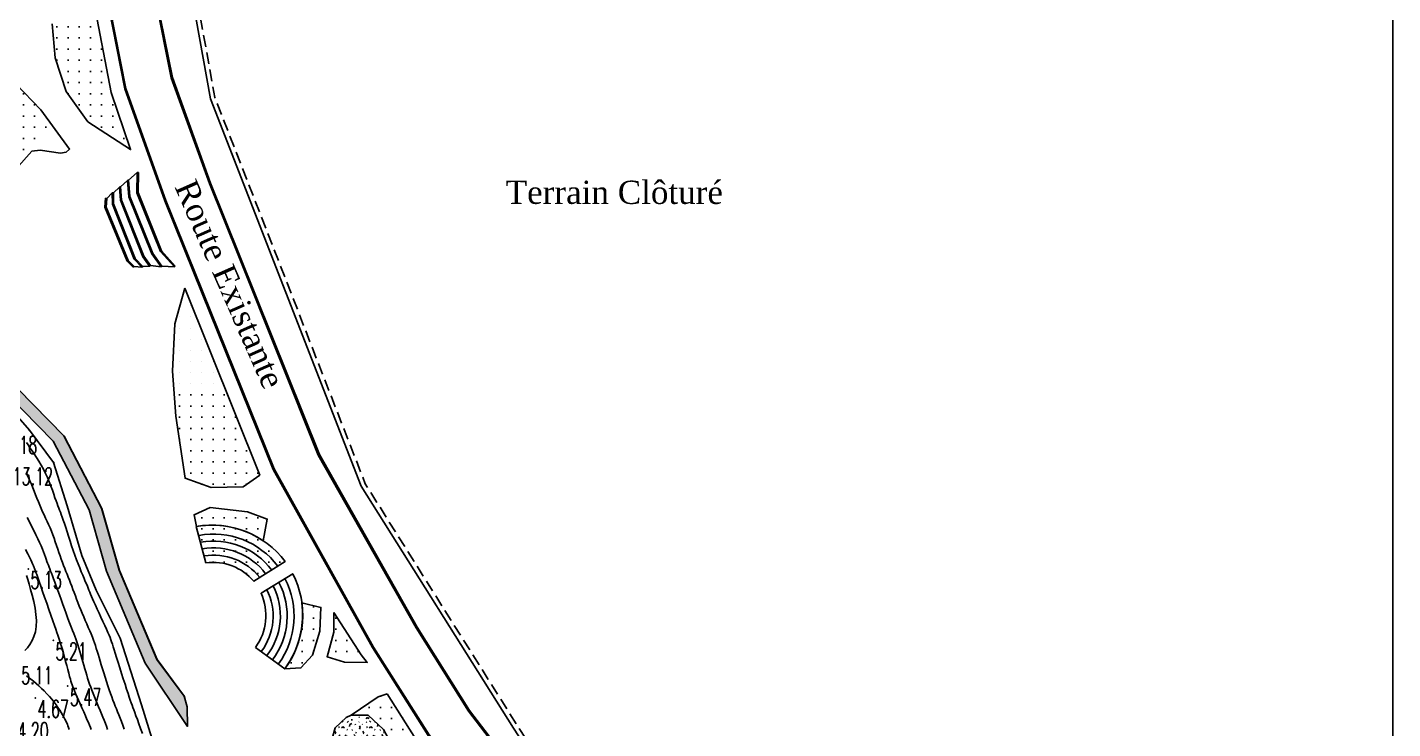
# Model space of a CAD drawing. Header units: millimetres. Extents: x 88261 to 90953, y 390274 to 392322.
# Drawn here: x 90658.1 to 90951.9, y 391020.1 to 391171 of the extents above; entities that cross this region are included whole.
import ezdxf
from ezdxf.enums import TextEntityAlignment as Align

# ---------------------------------------------------------------- set-up
doc = ezdxf.new("R2010")
doc.units = ezdxf.units.MM
doc.header["$LTSCALE"] = 25
doc.linetypes.add('INTERROMPU', pattern=[0.75, 0.5, -0.25])
for name, color, linetype in [('Carroyage(1)', 7, 'Continuous'), ('CN_01_00', 42, 'Continuous'), ('CN_02_00', 16, 'Continuous'), ('escalier', 254, 'Continuous'), ('parck de jeux', 50, 'Continuous'), ('route', 253, 'Continuous'), ('Talus', 35, 'Continuous'), ('TopoAlt', 7, 'Continuous'), ('TOPOJIS', 7, 'Continuous')]:
    doc.layers.add(name, color=color, linetype=linetype)
doc.styles.add('Romans 1.0', font='Romans.shx', dxfattribs={"width": 0.99, "height": 1})
doc.styles.get("Standard").update_dxf_attribs({"font": 'times.ttf'})
pattern_1 = [(0, (-0.35, -2.46), (0, 2.4), [0, -2.4])]

# ---------------------------------------------------------------- blocks, each defined once
blk = doc.blocks.new('TCPOINT')
at = {"color": 0}
blk.add_point((0, 0), dxfattribs=at)
at = {"layer": 'TopoAlt', "style": 'Romans 1.0', "width": 0.99}
blk.add_attdef('ALT', text='', height=200, dxfattribs=at).set_placement((0.5, -0.5), align=Align.TOP_LEFT)

msp = doc.modelspace()

# ---------------------------------------------------------------- hatches: boundary and pattern name
h = msp.add_hatch()
h.set_pattern_fill('AR-HBONE', color=23, scale=0.032)
h.set_pattern_definition([(45, (-511.459, 107.3326), (0, 4.597891134), [9.7536, -3.2512]), (135, (-509.16, 109.6315), (5e-16, 4.597891134), [9.7536, -3.2512])])
h.paths.add_polyline_path([(90580.26, 391369.32), (90578.89, 391372.09), (90577.4, 391380.39), (90572.48, 391388.75), (90564.47, 391395.12), (90551.36, 391397.72), (90544.74, 391400.86), (90542.89, 391403.78), (90543.57, 391412.08), (90551.36, 391419.93), (90552.96, 391421.4), (90554.74, 391426.97), (90553.75, 391430.79), (90551.44, 391434.41), (90550.68, 391440.96), (90548.62, 391445.3), (90546.3, 391449.14), (90545.47, 391455.29), (90546.53, 391461.25), (90545.45, 391467.3), (90543.48, 391470.81), (90539.02, 391477.12), (90538.55, 391481.35), (90538.7, 391487.41), (90537.69, 391490.03), (90535.2, 391494.15), (90533.84, 391500.27), (90529.55, 391507.77), (90528.58, 391512.46), (90528.63, 391519.31), (90526.73, 391525.76), (90527.82, 391536.03), (90524.22, 391546.44), (90524.87, 391555.47), (90523.43, 391563.26), (90518.38, 391569.39), (90516.85, 391576.82), (90516.11, 391580.73), (90502.83, 391602.66), (90494.52, 391616.21), (90485.75, 391638.7), (90442.61, 391685.95), (90436.5, 391694.5), (90435.06, 391708.65), (90451.72, 391741.84), (90452.72, 391752.46), (90451.18, 391766.06), (90442.5, 391784.21), (90439.49, 391790.62), (90435.65, 391805.42), (90431.47, 391812.61), (90431.34, 391819.04), (90432.83, 391823.3), (90433.29, 391826.82), (90429.77, 391827.33), (90429.35, 391824.17), (90427.78, 391819.66), (90427.94, 391811.69), (90432.33, 391804.14), (90436.13, 391789.48), (90447.77, 391765.09), (90449.15, 391752.49), (90448.24, 391742.88), (90431.42, 391709.36), (90433.06, 391693.27), (90439.89, 391683.74), (90482.73, 391636.82), (90491.37, 391614.65), (90512.73, 391579.52), (90515.07, 391567.88), (90520.15, 391561.74), (90521.29, 391555.34), (90520.63, 391546.02), (90524.2, 391535.69), (90523.12, 391525.49), (90525.07, 391518.87), (90525.03, 391512.17), (90526.18, 391506.57), (90530.49, 391499.05), (90531.86, 391492.89), (90534.48, 391488.54), (90535.13, 391486.85), (90535, 391481.23), (90535.65, 391475.82), (90540.51, 391468.95), (90542.06, 391466.17), (90542.92, 391461.3), (90541.88, 391455.42), (90542.87, 391448), (90545.53, 391443.65), (90547.21, 391440.04), (90548, 391433.27), (90550.45, 391429.43), (90551.04, 391427.13), (90549.9, 391423.53), (90540.13, 391413.69), (90539.26, 391402.95), (90542.26, 391398.19), (90550.2, 391394.42), (90562.9, 391391.91), (90569.74, 391386.47), (90574.02, 391379.2), (90575.48, 391371.04), (90577.07, 391367.83), (90585.29, 391363.31), (90587.24, 391361.57), (90590.67, 391353.75), (90594.38, 391351.29), (90604.65, 391343.84), (90612.85, 391334.36), (90618.44, 391325.08), (90621.78, 391317.49), (90624, 391309.07), (90627.74, 391287.71), (90628.02, 391279.65), (90627.25, 391266.59), (90621.18, 391254.03), (90617.04, 391235.49), (90618.32, 391215.58), (90622.57, 391202.32), (90631.26, 391184.22), (90636.05, 391168.09), (90637.79, 391151.81), (90636.66, 391134.55), (90636.75, 391124.14), (90640.33, 391110.89), (90653.89, 391091.98), (90663.63, 391082.03), (90671.36, 391067.26), (90675.09, 391054.05), (90683.47, 391034.28), (90692.53, 391020.63), (90692.51, 391024.79), (90691.92, 391027.1), (90686.03, 391035), (90677.9, 391054.18), (90674.14, 391067.52), (90666, 391083.07), (90656.09, 391093.2), (90643.05, 391111.38), (90639.76, 391123.59), (90639.66, 391133.42), (90640.81, 391150.85), (90639, 391167.75), (90634.04, 391184.45), (90625.34, 391202.59), (90621.29, 391215.2), (90620.07, 391234.18), (90624.02, 391251.84), (90630.21, 391264.66), (90631.03, 391278.57), (90630.74, 391286.89), (90629.71, 391298.65), (90627.04, 391310.67), (90621.61, 391322.87), (90613.16, 391336.59), (90606.04, 391344.52), (90602.66, 391348.27), (90597.91, 391351.64), (90592.98, 391355.03), (90589.64, 391362.63), (90586.92, 391365.07)])
h = msp.add_hatch()
h.set_pattern_fill('JARDIN', color=104, scale=0.8)
h.set_pattern_definition(pattern_1)
h.paths.add_polyline_path([(90672.74, 391174.61), (90668.51, 391199.2), (90665.65, 391216.13), (90664.29, 391214.64), (90661.3, 391208.64), (90659.62, 391200.79), (90660.12, 391193.68), (90660.46, 391191.44), (90664.01, 391191.98), (90665.87, 391179.45), (90662.4, 391178.66), (90663.44, 391171.8), (90663.43, 391171.8), (90664.08, 391164.46), (90666.44, 391157.21), (90671.12, 391150.71), (90680.31, 391144.72), (90676.13, 391157.01)])
h = msp.add_hatch()
h.set_pattern_fill('JARDIN', color=104, scale=0.8)
h.set_pattern_definition(pattern_1)
h.paths.add_polyline_path([(90661.02, 391153.25), (90653.82, 391160.7), (90652.6, 391149.83), (90652.75, 391139.81), (90654.53, 391139.8), (90655.68, 391140.62), (90663.76, 391149.51)])
h = msp.add_hatch()
h.set_pattern_fill('JARDIN', color=104, scale=0.8)
h.set_pattern_definition(pattern_1)
h.paths.add_polyline_path([(90691.97, 391114.89), (90689.8, 391107.23), (90689.35, 391097.09), (90690.03, 391087.38), (90692.02, 391074.01), (90697.63, 391072.01), (90704.56, 391072.17), (90708.1, 391074.69)])
h = msp.add_hatch()
h.set_pattern_fill('JARDIN', color=104, scale=0.8)
h.set_pattern_definition(pattern_1)
h.paths.add_polyline_path([(90713.56, 391056.12), (90706.84, 391051.86, 0.256086), (90696.52, 391055.83), (90693.77, 391066.09), (90697.44, 391067.71), (90709.92, 391066.31), (90708.81, 391060.59), (90707.54, 391061.38, -0.10213)])
h = msp.add_hatch()
h.set_pattern_fill('JARDIN', color=104, scale=0.8)
h.set_pattern_definition(pattern_1)
h.paths.add_polyline_path([(90721.27, 391046.24), (90717.17, 391047.23, -0.195868), (90713.51, 391033.04), (90716.96, 391033.24), (90719.47, 391035.98), (90721, 391041.13)])
h = msp.add_hatch()
h.set_pattern_fill('JARDIN', color=104, scale=0.8)
h.set_pattern_definition(pattern_1)
h.paths.add_polyline_path([(90724.07, 391045.17), (90724.02, 391040.91), (90722.58, 391035.62), (90726.3, 391034.49), (90731.24, 391034.4), (90729.89, 391036.05)])
h = msp.add_hatch()
h.set_pattern_fill('JARDIN', color=104, scale=0.8)
h.set_pattern_definition(pattern_1)
h.paths.add_polyline_path([(90735.51, 391027.67), (90733.6, 391027), (90727.8, 391023.09), (90731.43, 391023.03), (90734.76, 391020), (90736.68, 391016.36), (90741.45, 391009.02), (90745.6, 391011.68)])
h = msp.add_hatch()
h.set_pattern_fill('HAIE', color=256, scale=6)
h.set_pattern_definition([(109.29004622, (3.85636, -2.4377), (-36.00000000225, 102.0000000018), [0.362034, -126.7756866]), (161.5650512, (2.2492, 3.015), (-6, 8e-12), [0.37878, -18.59488596]), (106.927513064, (1.8898, 3.135), (-23.99999999979, 78.00000000003), [0.41076, -143.83902336]), (111.25050551, (2.26612, -2.46), (-11.99999999994, 30.00000000005), [0.51897, -115.360277495]), (28.442928624, (1.4626, 1.0326), (65.99999999972, 35.9999999999), [0.46656, -163.30156877]), (83.65980825, (1.411, 0.5712), (-2e-12, 6), [0.46428, -53.86803083]), (28.07248694, (4.6603, 3.2715), (78.0000000002, 42.0000000002), [0.290502, -101.709498]), (69.44395478, (4.9168, -2.18136), (6, 18), [0.2922, -50.97182247]), (122.90524292, (5.002, -1.90776), (-12, 18), [0.3459, -121.14484039]), (135, (5.2927, -1.378), (-6, 7e-16), [0.217662, -8.26761937]), (156.25050551, (5.6176, 2.3316), (-95.99999999976, 42.00000000016), [0.46722, -163.410783405]), (45, (4.951, 2.28), (0, 6), [0.338532, -8.14674937]), (48.36646066, (5.002, 1.4256), (42.0000000001, 48.0000000001), [0.20568, -72.04388747]), (34.69515353, (5.0362, 0.366), (59.99999999978, 41.9999999998), [0.2703, -94.598029805]), (128.29016319, (2.95, 3.3228), (-23.99999999986, 30.00000000009), [0.27672, -144.96790124]), (72.255328375, (3.5656, 0.0066), (42.00000000008, 131.9999999999), [0.44868, -157.04417698]), (115.34617594, (3.7024, 0.4338), (-6.00000000002, 12.00000000002), [0.35952, -125.78325625]), (115.01689348, (4.4728, -0.8646), (-5.99999999997, 12), [0.52776, -98.78991214]), (41.18592517, (4.3354, -0.9846), (6, 6), [0.18162, -63.59925488]), (63.4349488, (4.113, -1.6174), (2e-12, 6), [0.114678, -13.301729865]), (131.18592517, (2.5738, -1.395), (-6.00000000005, 6), [0.36342, -63.41745488]), (159.44395478, (2.91586, -0.7798), (-18, 6.0000000001), [0.292212, -50.97181047]), (19.798876354, (1.8898, -0.1644), (65.99999999975, 23.99999999988), [0.20034, -159.22362307]), (116.5650512, (2.6766, 0.981), (-6, 6), [0.114678, -13.301729865]), (45, (3.3774, 1.494), (0, 6), [0.14511, -8.34017137]), (56.30993247, (4.0956, 1.0151), (6, 12), [0.123474, -21.50983365]), (131.18592517, (3.5146, 2.5368), (-6.00000000005, 6), [0.18186, -63.59901488]), (0, (1.75, 2.04), (0, 6), [0.3, -5.7]), (146.30993247, (-0.0426, -1.8222), (-12, 6), [0.36942, -21.26388765]), (143.13010235, (0.3166, 0.2801), (-18, 12), [0.427344, -29.572656]), (36.384351816, (-0.35, 0.29736), (24, 17.99999999997), [0.403302, -141.20178265]), (136.73570459, (-0.02544, 1.54488), (-96.00000000099, 89.99999999755), [0.399456, -139.67195436]), (25.70995378, (0.214, 2.9298), (12, 5.99999999999), [0.55056, -179.249328765]), (127.40535663, (0.6754, -1.515), (-59.9999999994, 78.00000000037), [0.366, -128.03960735]), (45, (0.727, -2.4036), (0, 6), [0.169266, -8.31601537]), (153.4349488, (0.9321, -0.113), (-6, -8e-12), [0.15261, -13.263797865]), (167.4711923, (1.1374, -1.6176), (-30, 5.9999999999), [0.47328, -54.84398674]), (45, (0.85, 1.44), (0, 6), [0.424266, -8.06101537])])
h.paths.add_polyline_path([(90746.91, 390977.89), (90756.9, 390984.41), (90742.95, 391006.48), (90741.45, 391009.02), (90733.66, 391021), (90731.43, 391023.03), (90727.8, 391023.09), (90726.72, 391022.58), (90724.34, 391020.33), (90723.66, 391018.05), (90723.86, 391015.54), (90726.04, 391011.1), (90725.82, 391007.06)])

# ---------------------------------------------------------------- linework, layer by layer
at = {"elevation": 14.57}
msp.add_lwpolyline([(88260.96, 392322.08), (90951.88, 392322.08), (90951.88, 390274.46), (88260.96, 390274.46)], close=True, dxfattribs=at)
at = {"flags": 128}
for points, elevation in [([(90823.78, 390943.94), (90794.15, 390974.66), (90785.34, 390985.49), (90762.71, 391020.23), (90729.91, 391072.34), (90697.47, 391155.68), (90678.68, 391259.92), (90765.66, 391274.89)], 15.55), ([(90681.99, 391139.81), (90681.74, 391139.81), (90679.87, 391138.12), (90679.62, 391138.1), (90678.14, 391136.69), (90677.89, 391136.67), (90676.62, 391135.44), (90676.37, 391135.44), (90675.18, 391134.23), (90674.93, 391134.25)], 16.24), ([(90689.91, 391119.67), (90689.73, 391119.5), (90687.06, 391119.62), (90686.86, 391119.47), (90684.57, 391119.82), (90684.36, 391119.67), (90682.94, 391119.58), (90682.76, 391119.41), (90681.07, 391119.58), (90680.89, 391119.41)], 16.24)]:
    msp.add_lwpolyline(points, dxfattribs=dict(at, elevation=elevation))
at = {"linetype": 'INTERROMPU', "ltscale": 0.2, "elevation": 15.55, "flags": 128}
msp.add_lwpolyline([(90823.85, 390945.31), (90794.9, 390975.33), (90786.15, 390986.08), (90763.56, 391020.77), (90730.81, 391072.8), (90698.44, 391155.95), (90679.84, 391259.1), (90765.83, 391273.9)], dxfattribs=at)
at = {"color": 23, "elevation": 15.39, "flags": 128}
for points in [[(90633.98, 391184.5), (90638.95, 391167.8), (90640.75, 391150.9), (90639.61, 391133.47), (90639.7, 391123.64), (90643, 391111.43), (90656.03, 391093.26), (90665.94, 391083.12), (90674.08, 391067.58), (90677.85, 391054.23), (90685.98, 391035.05), (90691.87, 391027.16), (90692.46, 391024.84)], [(90631.26, 391184.22), (90636.05, 391168.09), (90637.79, 391151.81), (90636.66, 391134.55), (90636.75, 391124.14), (90640.33, 391110.89), (90653.89, 391091.98), (90663.63, 391082.03), (90671.36, 391067.26), (90675.09, 391054.05), (90683.47, 391034.28), (90692.53, 391020.63), (90692.46, 391024.84)], [(90634.04, 391184.45), (90639, 391167.75), (90640.81, 391150.85), (90639.66, 391133.42), (90639.76, 391123.59), (90643.05, 391111.38), (90656.09, 391093.2), (90666, 391083.07), (90674.14, 391067.52), (90677.9, 391054.18), (90686.03, 391035), (90691.92, 391027.1), (90692.51, 391024.79)], [(90656.09, 391093.2), (90666, 391083.07), (90674.14, 391067.52), (90677.9, 391054.18), (90686.03, 391035), (90691.92, 391027.1), (90692.51, 391024.79), (90692.53, 391020.63), (90683.47, 391034.28), (90675.09, 391054.05), (90671.36, 391067.26), (90663.63, 391082.03), (90653.89, 391091.98)], [(90656.09, 391093.2), (90666, 391083.07), (90674.14, 391067.52), (90677.9, 391054.18), (90686.03, 391035), (90691.92, 391027.1), (90692.51, 391024.79), (90692.53, 391020.63), (90683.47, 391034.28), (90675.09, 391054.05), (90671.36, 391067.26), (90663.63, 391082.03), (90653.89, 391091.98)], [(90656.09, 391093.2), (90666, 391083.07), (90674.14, 391067.52), (90677.9, 391054.18), (90686.03, 391035), (90691.92, 391027.1), (90692.51, 391024.79), (90692.53, 391020.63), (90683.47, 391034.28), (90675.09, 391054.05), (90671.36, 391067.26), (90663.63, 391082.03), (90653.89, 391091.98)]]:
    msp.add_lwpolyline(points, dxfattribs=at)
at = {"color": 104, "flags": 128}
for points, elevation in [([(90664.08, 391164.46), (90666.44, 391157.21), (90671.12, 391150.71), (90680.31, 391144.72), (90676.13, 391157.01), (90672.74, 391174.61)], 16.86), ([(90664.08, 391164.46), (90663.44, 391171.76)], 16.86), ([(90724.07, 391045.17), (90724.02, 391040.91), (90722.58, 391035.62), (90726.3, 391034.49), (90731.24, 391034.4), (90729.89, 391036.05), (90724.07, 391045.17)], 15.39), ([(90735.51, 391027.67), (90745.6, 391011.68), (90741.45, 391009.02), (90736.68, 391016.36), (90734.76, 391020), (90731.43, 391023.03), (90727.8, 391023.09), (90733.6, 391027), (90735.51, 391027.67)], 15.24)]:
    msp.add_lwpolyline(points, dxfattribs=dict(at, elevation=elevation))
for points, elevation in [([(90653.82, 391160.7), (90652.6, 391149.83), (90652.75, 391139.81), (90654.53, 391139.8), (90655.68, 391140.62), (90659.08, 391144.36), (90660.87, 391144.59), (90665.22, 391143.93), (90666.45, 391144.18), (90667.19, 391144.82), (90661.02, 391153.25)], 16.36), ([(90691.97, 391114.89), (90689.8, 391107.23), (90689.35, 391097.09), (90690.03, 391087.38), (90692.02, 391074.01), (90697.63, 391072.01), (90704.56, 391072.17), (90708.1, 391074.69)], 16.19), ([(90694.5, 391063.65), (90693.97, 391066.18), (90697.44, 391067.71), (90705.47, 391066.81), (90709.71, 391065.25), (90708.81, 391060.59), (90707.54, 391061.38), (90706.26, 391062.04), (90705.07, 391062.55), (90703.83, 391063), (90702.55, 391063.36), (90701.21, 391063.64), (90700.35, 391063.77), (90699.5, 391063.86), (90698.67, 391063.91), (90697.82, 391063.93), (90697.13, 391063.92), (90696.43, 391063.88), (90695.44, 391063.78), (90694.5, 391063.65)], 15.87), ([(90717.17, 391047.23), (90721.27, 391046.24), (90721, 391041.13), (90719.47, 391035.98), (90716.96, 391033.24), (90713.51, 391033.04), (90714.6, 391034.67), (90715.63, 391036.65), (90716.45, 391038.79), (90717.11, 391041.6), (90717.32, 391043.75), (90717.32, 391045.6)], 15.88)]:
    msp.add_lwpolyline(points, close=True, dxfattribs=dict(at, elevation=elevation))
at = {"color": 32, "true_color": 0xcd6928, "flags": 128}
for points, elevation in [([(90694.5, 391063.65), (90693.97, 391066.18), (90697.44, 391067.71), (90705.47, 391066.81), (90709.71, 391065.25), (90708.81, 391060.58)], 15.87), ([(90717.15, 391047.24), (90721.27, 391046.24), (90721.27, 391046.24), (90721, 391041.13), (90721, 391041.13), (90719.47, 391035.98), (90716.96, 391033.24), (90713.51, 391033.04)], 15.88)]:
    msp.add_lwpolyline(points, dxfattribs=dict(at, elevation=elevation))
at = {"elevation": 14.58, "flags": 128}
msp.add_lwpolyline([(90724.34, 391020.33), (90726.72, 391022.58), (90727.8, 391023.09), (90731.43, 391023.03), (90734.76, 391020), (90736.68, 391016.36), (90741.45, 391009.02), (90742.95, 391006.48), (90756.9, 390984.41), (90746.91, 390977.89), (90725.82, 391007.06), (90726.04, 391011.1), (90723.86, 391015.54), (90723.66, 391018.05)], close=True, dxfattribs=at)
msp.add_lwpolyline([(90724.34, 391020.33), (90726.72, 391022.58), (90727.8, 391023.09), (90731.43, 391023.03), (90734.76, 391020), (90736.68, 391016.36), (90741.45, 391009.02), (90742.95, 391006.48), (90756.9, 390984.41), (90746.91, 390977.89), (90725.82, 391007.06), (90726.04, 391011.1), (90723.86, 391015.54), (90723.66, 391018.05)], close=True, dxfattribs=at)
at = {"layer": 'Carroyage(1)'}
msp.add_lwpolyline([(88260.96, 390274.46), (90951.88, 390274.46), (90951.88, 392322.08), (88260.96, 392322.08)], close=True, dxfattribs=at)
at = {"layer": 'CN_01_00', "flags": 128}
for points, elevation in [([(90682.84, 391019.11), (90682.47, 391020.16), (90682.1, 391021.17), (90681.77, 391022.1), (90681.46, 391022.92), (90681.21, 391023.62), (90680.99, 391024.2), (90680.79, 391024.72), (90680.61, 391025.22), (90680.43, 391025.72), (90680.23, 391026.28), (90680.01, 391026.93), (90679.76, 391027.7), (90679.45, 391028.64), (90679.11, 391029.7), (90678.74, 391030.85), (90678.37, 391032.03), (90677.99, 391033.22), (90677.63, 391034.37), (90677.3, 391035.43), (90677.01, 391036.36), (90676.77, 391037.14), (90676.57, 391037.78), (90676.4, 391038.33), (90676.23, 391038.81), (90676.07, 391039.27), (90675.88, 391039.74), (90675.67, 391040.26), (90675.41, 391040.86), (90675.09, 391041.57), (90674.73, 391042.37), (90674.33, 391043.23), (90673.92, 391044.12), (90673.51, 391045.02), (90673.11, 391045.89), (90672.74, 391046.71), (90672.41, 391047.44), (90672.13, 391048.07), (90671.89, 391048.61), (90671.69, 391049.09), (90671.52, 391049.52), (90671.35, 391049.93), (90671.18, 391050.35), (90671, 391050.79), (90670.79, 391051.28), (90670.56, 391051.83), (90670.29, 391052.46), (90670, 391053.15), (90669.68, 391053.91), (90669.35, 391054.72), (90669.01, 391055.58), (90668.66, 391056.5), (90668.3, 391057.46), (90667.95, 391058.46), (90667.61, 391059.49), (90667.27, 391060.52), (90666.94, 391061.54), (90666.63, 391062.51), (90666.34, 391063.43), (90666.07, 391064.28), (90665.82, 391065.02), (90665.6, 391065.66), (90665.4, 391066.21), (90665.21, 391066.7), (90665.04, 391067.15), (90664.86, 391067.6), (90664.68, 391068.06), (90664.48, 391068.57), (90664.27, 391069.16), (90664.03, 391069.83), (90663.76, 391070.6), (90663.47, 391071.43), (90663.14, 391072.31), (90662.79, 391073.22), (90662.41, 391074.15), (90661.99, 391075.08), (90661.55, 391075.99), (90661.08, 391076.87), (90660.58, 391077.7), (90660.08, 391078.5), (90659.59, 391079.25), (90659.11, 391079.95), (90658.65, 391080.59), (90658.24, 391081.18), (90657.88, 391081.7)], 12), ([(90675.37, 391020.01), (90675.15, 391020.66), (90674.9, 391021.3), (90674.63, 391021.96), (90674.35, 391022.65), (90674.05, 391023.36), (90673.74, 391024.08), (90673.43, 391024.82), (90673.11, 391025.56), (90672.81, 391026.3), (90672.51, 391027.02), (90672.23, 391027.73), (90671.97, 391028.41), (90671.72, 391029.08), (90671.49, 391029.73), (90671.28, 391030.38), (90671.07, 391031.03), (90670.87, 391031.69), (90670.66, 391032.36), (90670.46, 391033.06), (90670.26, 391033.78), (90670.05, 391034.52), (90669.84, 391035.27), (90669.62, 391036.02), (90669.4, 391036.76), (90669.19, 391037.49), (90668.97, 391038.19), (90668.75, 391038.85), (90668.53, 391039.48), (90668.31, 391040.07), (90668.08, 391040.66), (90667.84, 391041.26), (90667.59, 391041.88), (90667.33, 391042.54), (90667.04, 391043.26), (90666.73, 391044.06), (90666.41, 391044.95), (90666.06, 391045.9), (90665.7, 391046.9), (90665.34, 391047.92), (90664.98, 391048.93), (90664.64, 391049.9), (90664.31, 391050.82), (90664.01, 391051.65), (90663.74, 391052.38), (90663.51, 391053.01), (90663.29, 391053.57), (90663.1, 391054.06), (90662.92, 391054.51), (90662.76, 391054.92), (90662.61, 391055.33), (90662.46, 391055.73), (90662.31, 391056.15), (90662.16, 391056.6), (90661.99, 391057.08), (90661.8, 391057.6), (90661.59, 391058.16), (90661.34, 391058.78), (90661.06, 391059.45), (90660.73, 391060.19), (90660.34, 391061.01), (90659.92, 391061.88), (90659.47, 391062.78), (90659, 391063.71), (90658.53, 391064.65), (90658.07, 391065.57)], 8), ([(90671.82, 391019.94), (90671.67, 391020.41), (90671.47, 391020.91), (90671.22, 391021.48), (90670.92, 391022.16), (90670.58, 391022.93), (90670.21, 391023.76), (90669.83, 391024.62), (90669.46, 391025.48), (90669.09, 391026.3), (90668.76, 391027.07), (90668.46, 391027.74), (90668.22, 391028.3), (90668.03, 391028.76), (90667.87, 391029.17), (90667.73, 391029.55), (90667.61, 391029.93), (90667.48, 391030.35), (90667.35, 391030.83), (90667.19, 391031.4), (90667, 391032.1), (90666.79, 391032.88), (90666.56, 391033.74), (90666.31, 391034.62), (90666.07, 391035.51), (90665.84, 391036.36), (90665.62, 391037.15), (90665.42, 391037.85), (90665.25, 391038.43), (90665.1, 391038.93), (90664.95, 391039.38), (90664.8, 391039.82), (90664.63, 391040.3), (90664.43, 391040.86), (90664.19, 391041.54), (90663.9, 391042.37), (90663.54, 391043.38), (90663.14, 391044.55), (90662.7, 391045.81), (90662.25, 391047.12), (90661.8, 391048.42), (90661.37, 391049.68), (90660.97, 391050.83), (90660.62, 391051.84), (90660.34, 391052.65), (90660.11, 391053.29), (90659.94, 391053.77), (90659.81, 391054.14), (90659.71, 391054.4), (90659.64, 391054.59), (90659.58, 391054.74), (90659.54, 391054.87), (90659.49, 391055), (90659.43, 391055.16), (90659.35, 391055.36), (90659.23, 391055.63), (90659.07, 391055.98), (90658.85, 391056.45), (90658.55, 391057.04), (90658.18, 391057.78), (90657.71, 391058.68)], 6)]:
    msp.add_lwpolyline(points, dxfattribs=dict(at, elevation=elevation))
at = {"layer": 'CN_02_00', "flags": 128}
for points, elevation in [([(90678.92, 391020.08), (90678.62, 391020.91), (90678.33, 391021.7), (90678.05, 391022.44), (90677.78, 391023.13), (90677.52, 391023.78), (90677.27, 391024.4), (90677.02, 391025.02), (90676.77, 391025.64), (90676.52, 391026.29), (90676.26, 391026.97), (90675.99, 391027.72), (90675.71, 391028.52), (90675.42, 391029.39), (90675.12, 391030.29), (90674.82, 391031.21), (90674.53, 391032.13), (90674.25, 391033.03), (90673.98, 391033.9), (90673.74, 391034.71), (90673.51, 391035.46), (90673.31, 391036.15), (90673.12, 391036.8), (90672.93, 391037.42), (90672.74, 391038.02), (90672.54, 391038.62), (90672.32, 391039.22), (90672.08, 391039.86), (90671.81, 391040.52), (90671.52, 391041.22), (90671.21, 391041.95), (90670.88, 391042.69), (90670.55, 391043.45), (90670.22, 391044.22), (90669.89, 391044.99), (90669.57, 391045.75), (90669.27, 391046.51), (90668.98, 391047.26), (90668.7, 391048), (90668.43, 391048.72), (90668.17, 391049.43), (90667.91, 391050.12), (90667.66, 391050.8), (90667.4, 391051.46), (90667.15, 391052.11), (90666.9, 391052.74), (90666.64, 391053.36), (90666.39, 391053.98), (90666.14, 391054.61), (90665.88, 391055.25), (90665.63, 391055.91), (90665.38, 391056.6), (90665.13, 391057.31), (90664.88, 391058.05), (90664.63, 391058.8), (90664.37, 391059.57), (90664.11, 391060.34), (90663.84, 391061.1), (90663.56, 391061.86), (90663.27, 391062.61), (90662.97, 391063.33), (90662.66, 391064.04), (90662.34, 391064.74), (90662.02, 391065.43), (90661.7, 391066.12), (90661.38, 391066.82), (90661.06, 391067.52), (90660.75, 391068.23), (90660.46, 391068.97), (90660.16, 391069.71), (90659.88, 391070.47), (90659.59, 391071.22), (90659.29, 391071.98), (90658.98, 391072.72), (90658.66, 391073.44), (90658.31, 391074.15), (90657.95, 391074.83)], 10), ([(90657.94, 391053.09), (90658.17, 391052.27), (90658.46, 391051.27), (90658.79, 391050.11), (90659.14, 391048.84), (90659.46, 391047.49), (90659.74, 391046.1), (90659.94, 391044.73), (90660.04, 391043.39), (90660.01, 391042.14), (90659.83, 391041.01), (90659.51, 391039.99), (90659.1, 391039.09), (90658.62, 391038.28), (90658.1, 391037.57), (90657.58, 391036.94)], 5), ([(90657.91, 391031.51), (90658.35, 391031.18), (90658.84, 391030.8), (90659.38, 391030.37), (90659.96, 391029.89), (90660.55, 391029.38), (90661.15, 391028.83), (90661.74, 391028.26), (90662.31, 391027.68), (90662.85, 391027.08), (90663.36, 391026.47), (90663.83, 391025.86), (90664.27, 391025.27), (90664.68, 391024.69), (90665.05, 391024.13), (90665.38, 391023.6), (90665.68, 391023.1), (90665.94, 391022.65), (90666.17, 391022.23), (90666.37, 391021.83), (90666.55, 391021.46), (90666.7, 391021.09), (90666.83, 391020.73), (90666.95, 391020.37), (90667.06, 391019.99)], 5)]:
    msp.add_lwpolyline(points, dxfattribs=dict(at, elevation=elevation))
at = {"layer": 'escalier', "color": 0, "flags": 128}
for points, elevation in [([(90686.86, 391119.47), (90684.88, 391122.28), (90679.9, 391134.58), (90679.62, 391138.1)], 15.53), ([(90686.86, 391119.47), (90684.88, 391122.28), (90679.9, 391134.58), (90679.62, 391138.1)], 15.53), ([(90687.06, 391119.62), (90685.11, 391122.4), (90680.15, 391134.64), (90679.87, 391138.12)], 15.53), ([(90687.06, 391119.62), (90685.11, 391122.4), (90680.15, 391134.64), (90679.87, 391138.12)], 15.53), ([(90681.74, 391139.81), (90681.68, 391135.43), (90686.76, 391122.79), (90689.73, 391119.5)], 16.24), ([(90681.74, 391139.81), (90681.68, 391135.43), (90686.76, 391122.79), (90689.73, 391119.5)], 16.24), ([(90681.99, 391139.81), (90681.93, 391135.48), (90686.98, 391122.93), (90689.91, 391119.67)], 16.24), ([(90681.99, 391139.81), (90681.93, 391135.48), (90686.98, 391122.93), (90689.91, 391119.67)], 16.24), ([(90682.76, 391119.41), (90681.1, 391121.18), (90676.38, 391132.99), (90676.37, 391135.44)], 14.92), ([(90682.76, 391119.41), (90681.1, 391121.18), (90676.38, 391132.99), (90676.37, 391135.44)], 14.92), ([(90682.94, 391119.58), (90681.32, 391121.32), (90676.63, 391133.04), (90676.62, 391135.44)], 14.92), ([(90682.94, 391119.58), (90681.32, 391121.32), (90676.63, 391133.04), (90676.62, 391135.44)], 14.92), ([(90677.89, 391136.67), (90678.1, 391133.81), (90682.96, 391121.68), (90684.36, 391119.67)], 15.68), ([(90677.89, 391136.67), (90678.1, 391133.81), (90682.96, 391121.68), (90684.36, 391119.67)], 15.68), ([(90678.14, 391136.69), (90678.34, 391133.87), (90683.18, 391121.8), (90684.57, 391119.82)], 15.68), ([(90678.14, 391136.69), (90678.34, 391133.87), (90683.18, 391121.8), (90684.57, 391119.82)], 15.68), ([(90674.93, 391134.25), (90674.77, 391132.31), (90679.55, 391120.73), (90680.89, 391119.41)], 15.03), ([(90674.93, 391134.25), (90674.77, 391132.31), (90679.55, 391120.73), (90680.89, 391119.41)], 15.03), ([(90675.18, 391134.23), (90675.03, 391132.35), (90679.77, 391120.87), (90681.07, 391119.58)], 15.03), ([(90675.18, 391134.23), (90675.03, 391132.35), (90679.77, 391120.87), (90681.07, 391119.58)], 15.03)]:
    msp.add_lwpolyline(points, dxfattribs=dict(at, elevation=elevation))
for points, elevation in [([(90696.52, 391055.83), (90694.43, 391063.64, -0.280485), (90713.56, 391056.12), (90706.84, 391051.86, 0.256086), (90696.52, 391055.83, -0.848971)], 13.61), ([(90694.99, 391061.74, -0.281565), (90712.01, 391055.11, 0.62193)], 15.44), ([(90695.37, 391060.24, -0.28693), (90710.67, 391054.25, -3.141034)], 15), ([(90695.74, 391058.81, -0.286358), (90709.37, 391053.46, 2.150699)], 14.55), ([(90696.11, 391057.31, -0.272375), (90708.13, 391052.66, -2.727266)], 14.09), ([(90707.21, 391037.65), (90713.51, 391033.04, 0.285447), (90715.21, 391053.48), (90708.4, 391049.29, -0.265581), (90707.21, 391037.65, 1.603815)], 13.56), ([(90713.53, 391052.44, -0.284611), (90712.13, 391034.07, 0.62193)], 15.48), ([(90709.63, 391050.05, -0.283829), (90708.43, 391036.75, -2.727266)], 14.12), ([(90710.95, 391050.86, -0.295429), (90709.61, 391035.89, 2.150699)], 14.59), ([(90712.2, 391051.63, -0.2922), (90710.84, 391034.99, -3.141034)], 15.04)]:
    msp.add_lwpolyline(points, format="xyb", dxfattribs=dict(at, elevation=elevation))
at = {"layer": 'parck de jeux', "color": 0, "elevation": 14.58, "flags": 128}
msp.add_lwpolyline([(90727.74, 391023.06), (90726.72, 391022.58), (90724.34, 391020.33), (90723.66, 391018.05), (90723.86, 391015.54), (90726.04, 391011.1), (90725.82, 391007.06), (90746.91, 390977.89), (90756.9, 390984.41)], dxfattribs=at)
at = {"layer": 'route', "color": 252, "flags": 128}
for points, elevation in [([(90951.88, 390863.74), (90907.58, 390857.31), (90901.71, 390858.11), (90895.79, 390861.74), (90885.52, 390872.29), (90874.34, 390883.74), (90845.98, 390912.76), (90811.16, 390948.47), (90753.2, 391024.09), (90741.94, 391041.97), (90720.92, 391079.13), (90703.82, 391121.8), (90697.51, 391137.51), (90689.31, 391160.22), (90685.89, 391177.2), (90681.69, 391201.22), (90678.17, 391223.26), (90668.22, 391280.69), (90657.33, 391304.54), (90642.73, 391327.51), (90620.78, 391359.7), (90590.94, 391408.46), (90581.99, 391431.14), (90568.52, 391482.65)], 14.52), ([(90557.92, 391480.35), (90571.92, 391428.17), (90581.59, 391403.73), (90612, 391354.16), (90633.93, 391321.86), (90648.05, 391299.99), (90657.7, 391279.06), (90661.6, 391256.55), (90663.66, 391244.48), (90667.45, 391222.27), (90671.37, 391199.77), (90675.62, 391175.26), (90679.04, 391157.8), (90687.69, 391133.71), (90693.88, 391118.24), (90710.96, 391075.92), (90732.36, 391037.58), (90744.33, 391018.7), (90803.35, 390941.46), (90838.28, 390905.69), (90866.26, 390876.68), (90877.86, 390863.67), (90886.48, 390848.61)], 15.75), ([(90558.16, 391480.41), (90572.16, 391428.25), (90581.82, 391403.84), (90612.21, 391354.29), (90634.14, 391322), (90648.27, 391300.11), (90657.94, 391279.14), (90661.85, 391256.6), (90663.91, 391244.53), (90667.69, 391222.32), (90671.62, 391199.81), (90675.86, 391175.31), (90679.28, 391157.87), (90687.92, 391133.8), (90694.11, 391118.34), (90711.19, 391076.03), (90732.58, 391037.71), (90744.54, 391018.84), (90803.54, 390941.63), (90838.46, 390905.87), (90866.44, 390876.85), (90878.06, 390863.82), (90886.69, 390848.73)], 15.75), ([(90951.88, 390863.49), (90907.58, 390857.06), (90901.62, 390857.87), (90895.64, 390861.55), (90885.34, 390872.11), (90874.16, 390883.57), (90845.8, 390912.59), (90810.97, 390948.3), (90752.99, 391023.95), (90741.73, 391041.84), (90720.7, 391079.02), (90703.59, 391121.71), (90697.27, 391137.42), (90689.07, 391160.15), (90685.65, 391177.15)], 14.52)]:
    msp.add_lwpolyline(points, dxfattribs=dict(at, elevation=elevation))
at = {"layer": 'Talus', "color": 134, "elevation": 9.56, "flags": 128}
msp.add_lwpolyline([(90617.93, 391176.19), (90616.02, 391165.78), (90613.24, 391160.08), (90610.97, 391153.69), (90613.15, 391146.05), (90617.55, 391136.89), (90627.29, 391127.52), (90628.45, 391121.34), (90631.77, 391114.17), (90637.82, 391106.84), (90643.56, 391099.85), (90650.58, 391093.37), (90658.53, 391084.36), (90663.74, 391077.44), (90666.65, 391068.1), (90669.84, 391057.39), (90672.93, 391049.96), (90678.04, 391039.65), (90682.68, 391025.29), (90686.48, 391013.05)], dxfattribs=at)

# ---------------------------------------------------------------- block references
at = {"layer": 'TOPOJIS'}
ref = msp.add_blockref('TCPOINT', (90658.53, 391084.36, 13.18), dxfattribs=at)
ref.add_attrib('ALT', '13.18', dxfattribs={"layer": 'TopoAlt', "height": 3.75, "style": 'Romans 1.0', "width": 0.6}).set_placement((90651.53, 391083.05, 8), align=Align.TOP_LEFT)
ref = msp.add_blockref('TCPOINT', (90663.74, 391077.44, 13.12), dxfattribs=at)
ref.add_attrib('ALT', '13.12', dxfattribs={"layer": 'TopoAlt', "height": 3.75, "style": 'Romans 1.0', "width": 0.6}).set_placement((90654.94, 391076.3, 8), align=Align.TOP_LEFT)
ref = msp.add_blockref('TCPOINT', (90658.27, 391054.49, 5.13), dxfattribs=at)
ref.add_attrib('ALT', '5.13', dxfattribs={"layer": 'TopoAlt', "height": 3.75, "style": 'Romans 1.0', "width": 0.6}).set_placement((90658.77, 391053.99, 5.13), align=Align.TOP_LEFT)
ref = msp.add_blockref('TCPOINT', (90663.65, 391039.15, 5.21), dxfattribs=at)
ref.add_attrib('ALT', '5.21', dxfattribs={"layer": 'TopoAlt', "height": 3.75, "style": 'Romans 1.0', "width": 0.6}).set_placement((90664.15, 391038.65, 5.21), align=Align.TOP_LEFT)
ref = msp.add_blockref('TCPOINT', (90656.28, 391033.99, 5.11), dxfattribs=at)
ref.add_attrib('ALT', '5.11', dxfattribs={"layer": 'TopoAlt', "height": 3.75, "style": 'Romans 1.0', "width": 0.6}).set_placement((90656.78, 391033.49, 5.11), align=Align.TOP_LEFT)
ref = msp.add_blockref('TCPOINT', (90666.76, 391029.32, 5.47), dxfattribs=at)
ref.add_attrib('ALT', '5.47', dxfattribs={"layer": 'TopoAlt', "height": 3.75, "style": 'Romans 1.0', "width": 0.6}).set_placement((90667.26, 391028.82, 5.47), align=Align.TOP_LEFT)
ref = msp.add_blockref('TCPOINT', (90659.78, 391026.75, 4.67), dxfattribs=at)
ref.add_attrib('ALT', '4.67', dxfattribs={"layer": 'TopoAlt', "height": 3.75, "style": 'Romans 1.0', "width": 0.6}).set_placement((90660.28, 391026.25, 4.67), align=Align.TOP_LEFT)
ref = msp.add_blockref('TCPOINT', (90655.44, 391022.01, 4.2), dxfattribs=at)
ref.add_attrib('ALT', '4.20', dxfattribs={"layer": 'TopoAlt', "height": 3.75, "style": 'Romans 1.0', "width": 0.6}).set_placement((90655.94, 391021.51, 4.2), align=Align.TOP_LEFT)

# ---------------------------------------------------------------- texts
at = {"color": 7, "linetype": 'Continuous'}
for s, rotation, p in [('Route Existante', 293.7733, (90689.7, 391136.75, 29.44)), ('Terrain Clôturé', 359.9731, (90761.02, 391133.05))]:
    msp.add_text(s, height=5, rotation=rotation, dxfattribs=at).set_placement(p)

doc.saveas('drawing.dxf')
